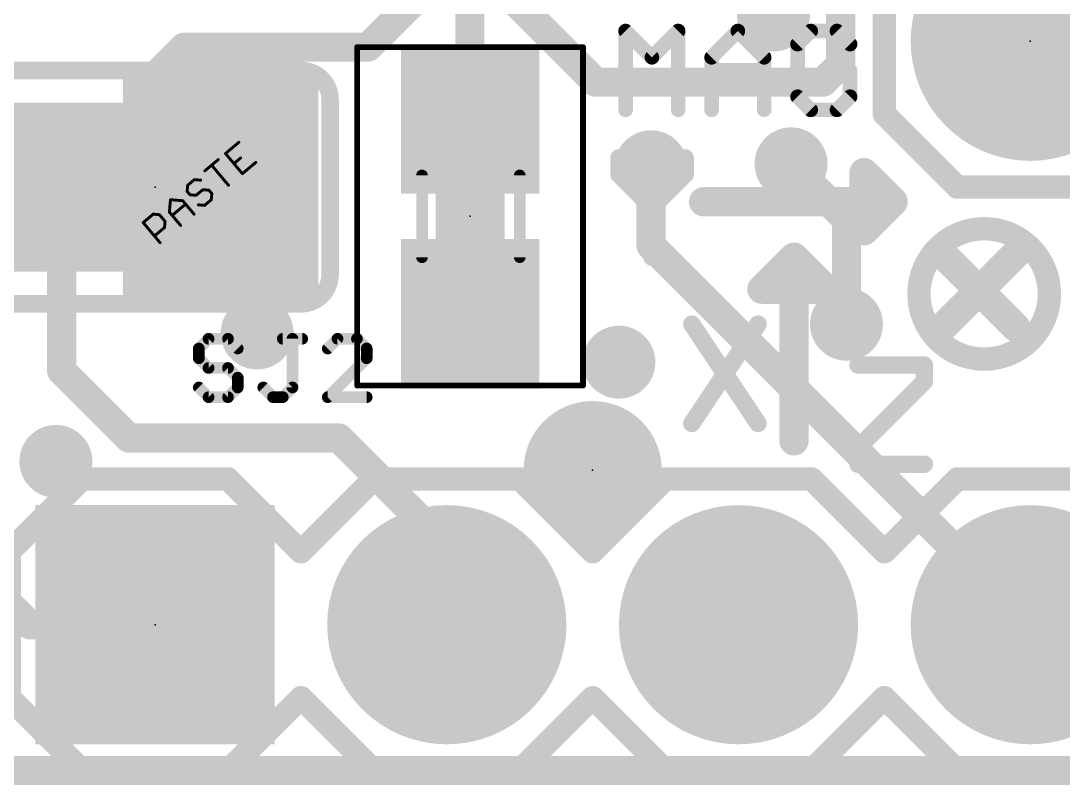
# Model space of a CAD drawing. Extents: x -42 to 65, y -14 to 27.
# Drawn here: x 0.84 to 9.91, y -0.13 to 6.53 of the extents above; entities that cross this region are included whole.
import ezdxf

# ---------------------------------------------------------------- set-up
doc = ezdxf.new("R2010")
doc.units = 0
for name, color, linetype in [('1', 12, 'CONTINUOUS'), ('17', 110, 'CONTINUOUS'), ('18', 110, 'CONTINUOUS'), ('20', 53, 'CONTINUOUS'), ('21', 253, 'CONTINUOUS'), ('23', 53, 'CONTINUOUS'), ('29', 253, 'CONTINUOUS'), ('31', 253, 'CONTINUOUS'), ('35', 253, 'CONTINUOUS'), ('39', 12, 'CONTINUOUS'), ('51', 253, 'CONTINUOUS')]:
    doc.layers.add(name, color=color, linetype=linetype)

# ---------------------------------------------------------------- blocks, each defined once
blk = doc.blocks.new('RECT')
blk.add_solid([(-0.5, -0.5), (0.5, -0.5), (-0.5, 0.5), (0.5, 0.5)])
blk = doc.blocks.new('PIE')
at = {"const_width": 0.5}
blk.add_lwpolyline([(0, -0.25, 1), (0, 0.25, 1), (0, -0.25)], format="xyb", dxfattribs=at)
blk = doc.blocks.new('ROUNDP')
at = {"const_width": 0.5}
blk.add_lwpolyline([(0, -0.25, 1), (0, 0.25, 1), (0, -0.25)], format="xyb", dxfattribs=at)
blk = doc.blocks.new('SQUAREP')
blk.add_solid([(-0.5, -0.5), (0.5, -0.5), (-0.5, 0.5), (0.5, 0.5)])
blk = doc.blocks.new('ROUNDV')
at = {"const_width": 0.5}
blk.add_lwpolyline([(0, -0.25, 1), (0, 0.25, 1), (0, -0.25)], format="xyb", dxfattribs=at)

msp = doc.modelspace()

# ---------------------------------------------------------------- linework, layer by layer
at = {"layer": '1', "const_width": 0.254}
for points in [[(4.7466, 7.34), (4.7466, 5.6792)], [(7.9756, 6.9596), (7.9756, 6.1468)], [(4.3466, 6.785), (3.8608, 6.2992)], [(5.1466, 6.6898), (5.842, 5.9944)], [(7.493, 6.6802), (7.3914, 6.5786)], [(2.2606, 6.2992), (2.0066, 6.0452)], [(3.8608, 6.2992), (2.2606, 6.2992)], [(7.8232, 5.9944), (7.9756, 6.1468)], [(2.0066, 6.0452), (2.0066, 5.08)], [(5.842, 5.9944), (7.8232, 5.9944)], [(4.7466, 5.6792), (4.7498, 5.676)], [(6.3246, 5.2578), (6.3246, 4.572)], [(8.0264, 4.8006), (7.5438, 5.2832)], [(1.1938, 5.08), (1.1938, 3.4798)], [(8.0264, 3.8862), (8.0264, 4.8006)], [(6.3246, 4.572), (9.6266, 1.27)], [(1.1938, 3.4798), (1.778, 2.8956)], [(1.778, 2.8956), (3.6068, 2.8956)], [(3.6068, 2.8956), (4.5466, 1.9558)], [(4.5466, 1.9558), (4.5466, 1.27)], [(0.9144, 1.27), (0.5588, 1.6256)], [(2.0066, 1.27), (0.9144, 1.27)], [(10.8966, 0), (0, 0)]]:
    msp.add_lwpolyline(points, dxfattribs=at)
at = {"layer": '1', "const_width": 0.127}
for points in [[(7.3465, 6.6235, 1), (7.4363, 6.5337)], [(2.2606, 6.3627, 1), (2.2606, 6.2357)], [(2.3055, 6.2543, 1), (2.2157, 6.3441)], [(3.8159, 6.3441, 1), (3.9057, 6.2543)], [(3.8608, 6.2357, 1), (3.8608, 6.3627)], [(8.0205, 6.1019, 1), (7.9307, 6.1917)], [(2.0701, 6.0452, 1), (1.9431, 6.0452)], [(7.9121, 6.1468, 1), (8.0391, 6.1468)], [(1.9617, 6.0901, 1), (2.0515, 6.0003)], [(5.842, 6.0579, 1), (5.842, 5.9309)], [(5.7971, 5.9495, 1), (5.8869, 6.0393)], [(7.7783, 6.0393, 1), (7.8681, 5.9495)], [(7.8232, 5.9309, 1), (7.8232, 6.0579)], [(4.7915, 5.7241, 1), (4.7017, 5.6343)], [(4.6831, 5.6792, 1), (4.8101, 5.6792)], [(4.7049, 5.6311, 1), (4.7947, 5.7209)], [(6.3881, 5.2578, 1), (6.2611, 5.2578)], [(7.5887, 5.3281, 1), (7.4989, 5.2383)], [(1.2573, 5.08, 1), (1.1303, 5.08)], [(1.9431, 5.08, 1), (2.0701, 5.08)], [(8.0899, 4.8006, 1), (7.9629, 4.8006)], [(7.9815, 4.7557, 1), (8.0713, 4.8455)], [(6.3695, 4.6169, 1), (6.2797, 4.5271)], [(6.2611, 4.572, 1), (6.3881, 4.572)], [(7.9629, 3.8862, 1), (8.0899, 3.8862)], [(1.2387, 3.5247, 1), (1.1489, 3.4349)], [(1.1303, 3.4798, 1), (1.2573, 3.4798)], [(1.778, 2.9591, 1), (1.778, 2.8321)], [(1.7331, 2.8507, 1), (1.8229, 2.9405)], [(3.6517, 2.9405, 1), (3.5619, 2.8507)], [(3.6068, 2.8321, 1), (3.6068, 2.9591)], [(4.6101, 1.9558, 1), (4.4831, 1.9558)], [(4.5017, 1.9109, 1), (4.5915, 2.0007)], [(0.9144, 1.3335, 1), (0.9144, 1.2065)], [(0.8695, 1.2251, 1), (0.9593, 1.3149)], [(2.0066, 1.2065, 1), (2.0066, 1.3335)], [(9.5817, 1.2251, 1), (9.6715, 1.3149)], [(4.4831, 1.27, 1), (4.6101, 1.27)]]:
    msp.add_lwpolyline(points, format="xyb", dxfattribs=at)
at = {"layer": '20', "const_width": 0.2032}
msp.add_lwpolyline([(0, 0), (10.922, 0)], dxfattribs=at)
at = {"layer": '21'}
for points, const_width in [([(8.3566, 5.715), (8.3566, 6.985)], 0.2032), ([(6.1037, 5.7531), (6.1037, 6.4395)], 0.127), ([(6.1037, 6.4395), (6.3325, 6.2107)], 0.127), ([(6.3325, 6.2107), (6.5613, 6.4395)], 0.127), ([(6.5613, 6.4395), (6.5613, 5.7531)], 0.127), ([(6.8521, 6.2107), (7.0809, 6.4395)], 0.127), ([(7.0809, 6.4395), (7.3097, 6.2107)], 0.127), ([(7.7149, 6.4395), (7.6005, 6.3251)], 0.127), ([(7.9437, 6.4395), (7.7149, 6.4395)], 0.127), ([(8.0581, 6.3251), (7.9437, 6.4395)], 0.127), ([(7.6005, 6.3251), (7.6005, 5.8675)], 0.127), ([(6.8521, 5.7531), (6.8521, 6.2107)], 0.127), ([(7.3097, 6.2107), (7.3097, 5.7531)], 0.127), ([(0.7366, 6.096), (3.2766, 6.096)], 0.1524), ([(6.8521, 6.0963), (7.3097, 6.0963)], 0.127), ([(8.0581, 6.0963), (7.8293, 6.0963)], 0.127), ([(8.0581, 5.8675), (8.0581, 6.0963)], 0.127), ([(3.5306, 5.842), (3.5306, 4.318)], 0.1524), ([(7.6005, 5.8675), (7.7149, 5.7531)], 0.127), ([(7.9437, 5.7531), (8.0581, 5.8675)], 0.127), ([(7.7149, 5.7531), (7.9437, 5.7531)], 0.127), ([(8.3566, 5.715), (8.9916, 5.08)], 0.2032), ([(6.0452, 5.3347), (6.0452, 5.1907)], 0.1524), ([(6.6214, 5.1907), (6.6214, 5.3347)], 0.1524), ([(6.0452, 5.1907), (6.3333, 4.9026)], 0.1524), ([(6.3333, 4.9026), (6.6214, 5.1907)], 0.1524), ([(8.4328, 4.953), (8.1788, 5.207)], 0.254), ([(8.1788, 4.699), (8.1788, 5.207)], 0.254), ([(8.9916, 5.08), (10.2616, 5.08)], 0.2032), ([(4.7777, 4.826), (4.7219, 4.826)], 0.381), ([(8.4328, 4.953), (6.7818, 4.953)], 0.254), ([(8.4328, 4.953), (8.1788, 4.699)], 0.254), ([(6.3333, 4.9026), (6.3333, 4.4704)], 0.1524), ([(7.5692, 4.4704), (7.2898, 4.191)], 0.254), ([(7.5692, 4.4704), (7.5692, 2.8702)], 0.254), ([(7.5692, 4.4704), (7.8486, 4.191)], 0.254), ([(8.8646, 4.4958), (9.4996, 3.8608)], 0.254), ([(8.8646, 3.8608), (9.4996, 4.4958)], 0.254), ([(7.2898, 4.191), (7.8486, 4.191)], 0.254), ([(3.2766, 4.064), (0.7366, 4.064)], 0.1524), ([(6.6802, 3.8869), (7.2564, 3.0226)], 0.1524), ([(7.2564, 3.8869), (6.6802, 3.0226)], 0.1524), ([(2.4723, 3.7596), (2.3876, 3.6749)], 0.1016), ([(2.3876, 3.6749), (2.3876, 3.5902)], 0.1016), ([(2.6418, 3.7596), (2.4723, 3.7596)], 0.1016), ([(2.7266, 3.6749), (2.6418, 3.7596)], 0.1016), ([(3.1184, 3.7596), (3.2879, 3.7596)], 0.1016), ([(3.2031, 3.3359), (3.2031, 3.7596)], 0.1016), ([(3.595, 3.7596), (3.5102, 3.6749)], 0.1016), ([(3.7644, 3.7596), (3.595, 3.7596)], 0.1016), ([(3.8492, 3.6749), (3.7644, 3.7596)], 0.1016), ([(3.8492, 3.5902), (3.8492, 3.6749)], 0.1016), ([(2.3876, 3.5902), (2.4723, 3.5054)], 0.1016), ([(3.5102, 3.2512), (3.8492, 3.5902)], 0.1016), ([(2.4723, 3.5054), (2.6418, 3.5054)], 0.1016), ([(2.6418, 3.5054), (2.7266, 3.4207)], 0.1016), ([(8.128, 3.5313), (8.7042, 3.5313)], 0.1524), ([(8.7042, 3.5313), (8.7042, 3.3873)], 0.1524), ([(2.7266, 3.4207), (2.7266, 3.3359)], 0.1016), ([(8.7042, 3.3873), (8.128, 2.8111)], 0.1524), ([(2.4723, 3.2512), (2.3876, 3.3359)], 0.1016), ([(2.7266, 3.3359), (2.6418, 3.2512)], 0.1016), ([(2.9489, 3.3359), (3.0336, 3.2512)], 0.1016), ([(3.1184, 3.2512), (3.2031, 3.3359)], 0.1016), ([(2.6418, 3.2512), (2.4723, 3.2512)], 0.1016), ([(3.0336, 3.2512), (3.1184, 3.2512)], 0.1016), ([(3.8492, 3.2512), (3.5102, 3.2512)], 0.1016), ([(8.128, 2.8111), (8.128, 2.667)], 0.1524), ([(8.128, 2.667), (8.7042, 2.667)], 0.1524), ([(1.3716, 2.54), (0.7366, 1.905)], 0.2032), ([(1.3716, 2.54), (2.6416, 2.54)], 0.2032), ([(2.6416, 2.54), (3.2766, 1.905)], 0.2032), ([(3.2766, 1.905), (3.9116, 2.54)], 0.2032), ([(3.9116, 2.54), (5.1816, 2.54)], 0.2032), ([(5.1816, 2.54), (5.8166, 1.905)], 0.2032), ([(5.8166, 1.905), (6.4516, 2.54)], 0.2032), ([(6.4516, 2.54), (7.7216, 2.54)], 0.2032), ([(7.7216, 2.54), (8.3566, 1.905)], 0.2032), ([(8.9916, 2.54), (8.3566, 1.905)], 0.2032), ([(8.9916, 2.54), (10.2616, 2.54)], 0.2032), ([(0.7366, 1.905), (0.7366, 0.635)], 0.2032), ([(0.7366, 0.635), (1.3716, 0)], 0.2032), ([(3.2766, 0.635), (2.6416, 0)], 0.2032), ([(3.9116, 0), (3.2766, 0.635)], 0.2032), ([(5.8166, 0.635), (5.1816, 0)], 0.2032), ([(6.4516, 0), (5.8166, 0.635)], 0.2032), ([(8.3566, 0.635), (7.7216, 0)], 0.2032), ([(8.3566, 0.635), (8.9916, 0)], 0.2032), ([(2.6416, 0), (1.3716, 0)], 0.2032), ([(5.1816, 0), (3.9116, 0)], 0.2032), ([(7.7216, 0), (6.4516, 0)], 0.2032), ([(10.2616, 0), (8.9916, 0)], 0.2032)]:
    msp.add_lwpolyline(points, dxfattribs=dict(at, const_width=const_width))
for points, const_width in [([(6.1354, 6.4395, 1), (6.0719, 6.4395)], 0.0635), ([(6.1261, 6.4619, 1), (6.0812, 6.417)], 0.0635), ([(6.593, 6.4395, 1), (6.5295, 6.4395)], 0.0635), ([(6.5837, 6.417, 1), (6.5388, 6.4619)], 0.0635), ([(7.1033, 6.4619, 1), (7.0584, 6.417)], 0.0635), ([(7.1033, 6.417, 1), (7.0584, 6.4619)], 0.0635), ([(7.7149, 6.4712, 1), (7.7149, 6.4077)], 0.0635), ([(7.7374, 6.417, 1), (7.6925, 6.4619)], 0.0635), ([(7.9662, 6.4619, 1), (7.9212, 6.417)], 0.0635), ([(7.9437, 6.4077, 1), (7.9437, 6.4712)], 0.0635), ([(7.6323, 6.3251, 1), (7.5688, 6.3251)], 0.0635), ([(7.5781, 6.3475, 1), (7.623, 6.3026)], 0.0635), ([(8.0356, 6.3026, 1), (8.0806, 6.3475)], 0.0635), ([(6.31, 6.2331, 1), (6.3549, 6.1882)], 0.0635), ([(6.31, 6.1882, 1), (6.3549, 6.2331)], 0.0635), ([(6.8838, 6.2107, 1), (6.8203, 6.2107)], 0.0635), ([(6.8296, 6.2331, 1), (6.8745, 6.1882)], 0.0635), ([(7.3414, 6.2107, 1), (7.2779, 6.2107)], 0.0635), ([(7.2872, 6.1882, 1), (7.3321, 6.2331)], 0.0635), ([(3.5306, 5.842, 0.4142), (3.2766, 6.096)], 0.1524), ([(3.2766, 6.1341, 1), (3.2766, 6.0579)], 0.0762), ([(3.2766, 6.0579, 1), (3.2766, 6.1341)], 0.0762), ([(6.8521, 6.128, 1), (6.8521, 6.0645)], 0.0635), ([(7.3097, 6.0645, 1), (7.3097, 6.128)], 0.0635), ([(7.8293, 6.128, 1), (7.8293, 6.0645)], 0.0635), ([(8.0899, 6.0963, 1), (8.0263, 6.0963)], 0.0635), ([(8.0581, 6.0645, 1), (8.0581, 6.128)], 0.0635), ([(3.5687, 5.842, 1), (3.4925, 5.842)], 0.0762), ([(7.623, 5.8899, 1), (7.5781, 5.845)], 0.0635), ([(7.5688, 5.8675, 1), (7.6323, 5.8675)], 0.0635), ([(8.0263, 5.8675, 1), (8.0899, 5.8675)], 0.0635), ([(8.0806, 5.845, 1), (8.0356, 5.8899)], 0.0635), ([(3.4925, 5.842, 1), (3.5687, 5.842)], 0.0762), ([(7.7149, 5.7848, 1), (7.7149, 5.7214)], 0.0635), ([(7.9437, 5.7214, 1), (7.9437, 5.7848)], 0.0635), ([(8.3925, 5.7509, 1), (8.3207, 5.6791)], 0.1016), ([(6.0719, 5.7531, 1), (6.1354, 5.7531)], 0.0635), ([(6.5295, 5.7531, 1), (6.593, 5.7531)], 0.0635), ([(6.8203, 5.7531, 1), (6.8838, 5.7531)], 0.0635), ([(7.2779, 5.7531, 1), (7.3414, 5.7531)], 0.0635), ([(7.6925, 5.7306, 1), (7.7374, 5.7756)], 0.0635), ([(7.9212, 5.7756, 1), (7.9662, 5.7306)], 0.0635), ([(8.3058, 5.715, 1), (8.4074, 5.715)], 0.1016), ([(6.0833, 5.3347, 1), (6.0071, 5.3347)], 0.0762), ([(6.6595, 5.3347, 1), (6.5833, 5.3347)], 0.0762), ([(6.0721, 5.2176, 1), (6.0183, 5.1637)], 0.0762), ([(6.6484, 5.1637, 1), (6.5945, 5.2176)], 0.0762), ([(8.2237, 5.2519, 1), (8.1339, 5.1621)], 0.127), ([(8.2423, 5.207, 1), (8.1153, 5.207)], 0.127), ([(6.0071, 5.1907, 1), (6.0833, 5.1907)], 0.0762), ([(6.5833, 5.1907, 1), (6.6595, 5.1907)], 0.0762), ([(8.9916, 5.1308, 1), (8.9916, 5.0292)], 0.1016), ([(8.9557, 5.0441, 1), (9.0275, 5.1159)], 0.1016), ([(4.7219, 4.9213, 1), (4.7219, 4.7308)], 0.1905), ([(4.7777, 4.7308, 1), (4.7777, 4.9213)], 0.1905), ([(6.7818, 5.0165, 1), (6.7818, 4.8895)], 0.127), ([(8.4777, 4.9081, 1), (8.3879, 4.9979)], 0.127), ([(8.3879, 4.9081, 1), (8.4777, 4.9979)], 0.127), ([(8.4328, 4.8895, 1), (8.4328, 5.0165)], 0.127), ([(6.3714, 4.9026, 1), (6.2952, 4.9026)], 0.0762), ([(6.3064, 4.9295, 1), (6.3603, 4.8756)], 0.0762), ([(6.3064, 4.8756, 1), (6.3603, 4.9295)], 0.0762), ([(9.2253, 3.5825, 1), (9.2253, 4.7183, 1), (9.2253, 3.5825)], 0.2032), ([(8.1339, 4.7439, 1), (8.2237, 4.6541)], 0.127), ([(8.1153, 4.699, 1), (8.2423, 4.699)], 0.127), ([(7.6327, 4.4704, 1), (7.5057, 4.4704)], 0.127), ([(7.6141, 4.5153, 1), (7.5243, 4.4255)], 0.127), ([(7.6141, 4.4255, 1), (7.5243, 4.5153)], 0.127), ([(8.9095, 4.5407, 1), (8.8197, 4.4509)], 0.127), ([(9.5445, 4.4509, 1), (9.4547, 4.5407)], 0.127), ([(6.2952, 4.4704, 1), (6.3714, 4.4704)], 0.0762), ([(3.2766, 4.064, 0.4142), (3.5306, 4.318)], 0.1524), ([(3.5687, 4.318, 1), (3.4925, 4.318)], 0.0762), ([(3.4925, 4.318, 1), (3.5687, 4.318)], 0.0762), ([(7.2898, 4.2545, 1), (7.2898, 4.1275)], 0.127), ([(7.2449, 4.2359, 1), (7.3347, 4.1461)], 0.127), ([(7.8037, 4.1461, 1), (7.8935, 4.2359)], 0.127), ([(7.8486, 4.1275, 1), (7.8486, 4.2545)], 0.127), ([(3.2766, 4.1021, 1), (3.2766, 4.0259)], 0.0762), ([(3.2766, 4.0259, 1), (3.2766, 4.1021)], 0.0762), ([(6.7119, 3.9081, 1), (6.6485, 3.8658)], 0.0762), ([(7.2881, 3.8658, 1), (7.2247, 3.9081)], 0.0762), ([(8.8197, 3.9057, 1), (8.9095, 3.8159)], 0.127), ([(9.4547, 3.8159, 1), (9.5445, 3.9057)], 0.127), ([(2.413, 3.6749, 1), (2.3622, 3.6749)], 0.0508), ([(2.4723, 3.785, 1), (2.4723, 3.7342)], 0.0508), ([(2.4903, 3.7417, 1), (2.4544, 3.7776)], 0.0508), ([(2.6598, 3.7776, 1), (2.6239, 3.7417)], 0.0508), ([(2.6418, 3.7342, 1), (2.6418, 3.785)], 0.0508), ([(3.1184, 3.785, 1), (3.1184, 3.7342)], 0.0508), ([(3.2285, 3.7596, 1), (3.1777, 3.7596)], 0.0508), ([(3.2879, 3.7342, 1), (3.2879, 3.785)], 0.0508), ([(3.595, 3.785, 1), (3.595, 3.7342)], 0.0508), ([(3.6129, 3.7417, 1), (3.577, 3.7776)], 0.0508), ([(3.7824, 3.7776, 1), (3.7465, 3.7417)], 0.0508), ([(3.7644, 3.7342, 1), (3.7644, 3.785)], 0.0508), ([(3.8746, 3.6749, 1), (3.8238, 3.6749)], 0.0508), ([(2.3696, 3.6929, 1), (2.4056, 3.6569)], 0.0508), ([(2.4056, 3.6081, 1), (2.3696, 3.5722)], 0.0508), ([(2.7086, 3.6569, 1), (2.7445, 3.6929)], 0.0508), ([(3.4923, 3.6929, 1), (3.5282, 3.6569)], 0.0508), ([(3.8312, 3.6569, 1), (3.8671, 3.6929)], 0.0508), ([(3.8671, 3.5722, 1), (3.8312, 3.6081)], 0.0508), ([(2.3622, 3.5902, 1), (2.413, 3.5902)], 0.0508), ([(2.4723, 3.5308, 1), (2.4723, 3.48)], 0.0508), ([(2.4544, 3.4875, 1), (2.4903, 3.5234)], 0.0508), ([(2.6598, 3.5234, 1), (2.6239, 3.4875)], 0.0508), ([(2.6418, 3.48, 1), (2.6418, 3.5308)], 0.0508), ([(3.8238, 3.5902, 1), (3.8746, 3.5902)], 0.0508), ([(8.128, 3.5694, 1), (8.128, 3.4932)], 0.0762), ([(8.7423, 3.5313, 1), (8.6661, 3.5313)], 0.0762), ([(8.7042, 3.4932, 1), (8.7042, 3.5694)], 0.0762), ([(2.752, 3.4207, 1), (2.7012, 3.4207)], 0.0508), ([(2.7086, 3.4027, 1), (2.7445, 3.4386)], 0.0508), ([(8.7312, 3.3603, 1), (8.6773, 3.4142)], 0.0762), ([(2.4056, 3.3539, 1), (2.3696, 3.318)], 0.0508), ([(2.7012, 3.3359, 1), (2.752, 3.3359)], 0.0508), ([(2.7445, 3.318, 1), (2.7086, 3.3539)], 0.0508), ([(2.9669, 3.3539, 1), (2.9309, 3.318)], 0.0508), ([(3.1777, 3.3359, 1), (3.2285, 3.3359)], 0.0508), ([(3.2211, 3.318, 1), (3.1852, 3.3539)], 0.0508), ([(8.6661, 3.3873, 1), (8.7423, 3.3873)], 0.0762), ([(2.4723, 3.2766, 1), (2.4723, 3.2258)], 0.0508), ([(2.4544, 3.2332, 1), (2.4903, 3.2692)], 0.0508), ([(2.6239, 3.2692, 1), (2.6598, 3.2332)], 0.0508), ([(2.6418, 3.2258, 1), (2.6418, 3.2766)], 0.0508), ([(3.0336, 3.2766, 1), (3.0336, 3.2258)], 0.0508), ([(3.0157, 3.2332, 1), (3.0516, 3.2692)], 0.0508), ([(3.1004, 3.2692, 1), (3.1363, 3.2332)], 0.0508), ([(3.1184, 3.2258, 1), (3.1184, 3.2766)], 0.0508), ([(3.5102, 3.2766, 1), (3.5102, 3.2258)], 0.0508), ([(3.4923, 3.2692, 1), (3.5282, 3.2332)], 0.0508), ([(3.8492, 3.2258, 1), (3.8492, 3.2766)], 0.0508), ([(6.6485, 3.0437, 1), (6.7119, 3.0015)], 0.0762), ([(7.2247, 3.0015, 1), (7.2881, 3.0437)], 0.0762), ([(7.5057, 2.8702, 1), (7.6327, 2.8702)], 0.127), ([(8.1661, 2.8111, 1), (8.0899, 2.8111)], 0.0762), ([(8.1011, 2.838, 1), (8.1549, 2.7841)], 0.0762), ([(8.128, 2.7051, 1), (8.128, 2.6289)], 0.0762), ([(8.7042, 2.6289, 1), (8.7042, 2.7051)], 0.0762), ([(1.3716, 2.5908, 1), (1.3716, 2.4892)], 0.1016), ([(1.4075, 2.5041, 1), (1.3357, 2.5759)], 0.1016), ([(2.6775, 2.5759, 1), (2.6057, 2.5041)], 0.1016), ([(2.6416, 2.4892, 1), (2.6416, 2.5908)], 0.1016), ([(3.9116, 2.5908, 1), (3.9116, 2.4892)], 0.1016), ([(3.9475, 2.5041, 1), (3.8757, 2.5759)], 0.1016), ([(5.2175, 2.5759, 1), (5.1457, 2.5041)], 0.1016), ([(5.1816, 2.4892, 1), (5.1816, 2.5908)], 0.1016), ([(6.4516, 2.5908, 1), (6.4516, 2.4892)], 0.1016), ([(6.4875, 2.5041, 1), (6.4157, 2.5759)], 0.1016), ([(7.7575, 2.5759, 1), (7.6857, 2.5041)], 0.1016), ([(7.7216, 2.4892, 1), (7.7216, 2.5908)], 0.1016), ([(8.0899, 2.667, 1), (8.1661, 2.667)], 0.0762), ([(8.9916, 2.5908, 1), (8.9916, 2.4892)], 0.1016), ([(9.0275, 2.5041, 1), (8.9557, 2.5759)], 0.1016), ([(3.2407, 1.9409, 1), (3.3125, 1.8691)], 0.1016), ([(3.2407, 1.8691, 1), (3.3125, 1.9409)], 0.1016), ([(5.7807, 1.9409, 1), (5.8525, 1.8691)], 0.1016), ([(5.7807, 1.8691, 1), (5.8525, 1.9409)], 0.1016), ([(8.3207, 1.9409, 1), (8.3925, 1.8691)], 0.1016), ([(8.3207, 1.8691, 1), (8.3925, 1.9409)], 0.1016), ([(3.3125, 0.6709, 1), (3.2407, 0.5991)], 0.1016), ([(3.3125, 0.5991, 1), (3.2407, 0.6709)], 0.1016), ([(5.8525, 0.6709, 1), (5.7807, 0.5991)], 0.1016), ([(5.8525, 0.5991, 1), (5.7807, 0.6709)], 0.1016), ([(8.3925, 0.6709, 1), (8.3207, 0.5991)], 0.1016), ([(8.3925, 0.5991, 1), (8.3207, 0.6709)], 0.1016), ([(1.3716, 0.0508, 1), (1.3716, -0.0508)], 0.1016), ([(2.6416, -0.0508, 1), (2.6416, 0.0508)], 0.1016), ([(3.9116, 0.0508, 1), (3.9116, -0.0508)], 0.1016), ([(5.1816, -0.0508, 1), (5.1816, 0.0508)], 0.1016), ([(6.4516, 0.0508, 1), (6.4516, -0.0508)], 0.1016), ([(7.7216, -0.0508, 1), (7.7216, 0.0508)], 0.1016), ([(8.9916, 0.0508, 1), (8.9916, -0.0508)], 0.1016), ([(1.3357, -0.0359, 1), (1.4075, 0.0359)], 0.1016), ([(2.6057, 0.0359, 1), (2.6775, -0.0359)], 0.1016), ([(3.8757, -0.0359, 1), (3.9475, 0.0359)], 0.1016), ([(5.1457, 0.0359, 1), (5.2175, -0.0359)], 0.1016), ([(6.4157, -0.0359, 1), (6.4875, 0.0359)], 0.1016), ([(7.6857, 0.0359, 1), (7.7575, -0.0359)], 0.1016), ([(8.9557, -0.0359, 1), (9.0275, 0.0359)], 0.1016)]:
    msp.add_lwpolyline(points, format="xyb", dxfattribs=dict(at, const_width=const_width))
at = {"layer": '23'}
for p in [(9.6266, 6.35), (2.0066, 5.08), (4.7498, 4.826), (5.8166, 2.6162), (2.0066, 1.27)]:
    msp.add_point(p, dxfattribs=at)
at = {"layer": '39', "const_width": 0.0508}
for points in [[(3.7668, 3.353), (3.7668, 6.299)], [(3.7668, 6.299), (5.7328, 6.299)], [(5.7328, 6.299), (5.7328, 3.353)], [(5.7328, 3.353), (3.7668, 3.353)]]:
    msp.add_lwpolyline(points, dxfattribs=at)
at = {"layer": '39', "const_width": 0.0254}
for points in [[(3.7795, 6.299, 1), (3.7541, 6.299)], [(3.7668, 6.3117, 1), (3.7668, 6.2863)], [(5.7455, 6.299, 1), (5.7201, 6.299)], [(5.7328, 6.2863, 1), (5.7328, 6.3117)], [(3.7668, 3.3657, 1), (3.7668, 3.3403)], [(3.7541, 3.353, 1), (3.7795, 3.353)], [(5.7201, 3.353, 1), (5.7455, 3.353)], [(5.7328, 3.3403, 1), (5.7328, 3.3657)]]:
    msp.add_lwpolyline(points, format="xyb", dxfattribs=at)
at = {"layer": '51'}
for points, const_width in [([(3.0353, 5.588), (1.8288, 5.588)], 0.127), ([(1.8288, 5.588), (1.8288, 4.572)], 0.127), ([(3.0353, 4.572), (3.0353, 5.588)], 0.127), ([(2.7367, 5.4708), (2.6199, 5.3727)], 0.0254), ([(2.6199, 5.3727), (2.767, 5.1975)], 0.0254), ([(2.4407, 5.2224), (2.5576, 5.3204)], 0.0254), ([(2.6462, 5.0962), (2.4992, 5.2714)], 0.0254), ([(2.6934, 5.2851), (2.7518, 5.3341)], 0.0254), ([(2.767, 5.1975), (2.8838, 5.2955)], 0.0254), ([(4.3308, 5.182), (4.3308, 4.47)], 0.1016), ([(5.1818, 5.182), (5.1818, 4.47)], 0.1016), ([(2.2908, 5.0966), (2.2861, 5.0429)], 0.0254), ([(2.3492, 5.1456), (2.2908, 5.0966)], 0.0254), ([(2.4029, 5.1409), (2.3492, 5.1456)], 0.0254), ([(2.2861, 5.0429), (2.3106, 5.0136)], 0.0254), ([(2.3106, 5.0136), (2.3643, 5.0089)], 0.0254), ([(2.3643, 5.0089), (2.4227, 5.058)], 0.0254), ([(2.4227, 5.058), (2.4765, 5.0533)], 0.0254), ([(2.4765, 5.0533), (2.501, 5.0241)], 0.0254), ([(2.501, 5.0241), (2.4963, 4.9703)], 0.0254), ([(2.1314, 4.8633), (2.1408, 4.9708)], 0.0254), ([(2.1408, 4.9708), (2.2483, 4.9614)], 0.0254), ([(2.1559, 4.8341), (2.2728, 4.9321)], 0.0254), ([(2.2483, 4.9614), (2.3463, 4.8445)], 0.0254), ([(2.4378, 4.9213), (2.3841, 4.926)], 0.0254), ([(2.4963, 4.9703), (2.4378, 4.9213)], 0.0254), ([(1.9033, 4.7714), (1.9909, 4.8449)], 0.0254), ([(1.9909, 4.8449), (2.0446, 4.8402)], 0.0254), ([(2.0446, 4.8402), (2.0936, 4.7818)], 0.0254), ([(2.2295, 4.7465), (2.1314, 4.8633)], 0.0254), ([(2.0503, 4.5961), (1.9033, 4.7714)], 0.0254), ([(2.0889, 4.7281), (2.0013, 4.6546)], 0.0254), ([(2.0936, 4.7818), (2.0889, 4.7281)], 0.0254), ([(1.8288, 4.572), (3.0353, 4.572)], 0.127)]:
    msp.add_lwpolyline(points, dxfattribs=dict(at, const_width=const_width))
for points, const_width in [([(1.8605, 5.588, 1), (1.7971, 5.588)], 0.0635), ([(1.8288, 5.6197, 1), (1.8288, 5.5563)], 0.0635), ([(3.0671, 5.588, 1), (3.0036, 5.588)], 0.0635), ([(3.0353, 5.5563, 1), (3.0353, 5.6197)], 0.0635), ([(2.7408, 5.4659, 1), (2.7326, 5.4756)], 0.0127), ([(2.6248, 5.3768, 1), (2.615, 5.3686)], 0.0127), ([(2.6158, 5.3776, 1), (2.624, 5.3679)], 0.0127), ([(2.504, 5.2755, 1), (2.4943, 5.2673)], 0.0127), ([(2.5617, 5.3156, 1), (2.5535, 5.3253)], 0.0127), ([(2.6893, 5.29, 1), (2.6975, 5.2802)], 0.0127), ([(2.7559, 5.3293, 1), (2.7478, 5.339)], 0.0127), ([(2.8879, 5.2906, 1), (2.8797, 5.3004)], 0.0127), ([(2.4366, 5.2273, 1), (2.4448, 5.2175)], 0.0127), ([(2.7629, 5.2023, 1), (2.771, 5.1926)], 0.0127), ([(2.7621, 5.1934, 1), (2.7718, 5.2015)], 0.0127), ([(4.3562, 5.182, 1), (4.3054, 5.182)], 0.0508), ([(5.2072, 5.182, 1), (5.1564, 5.182)], 0.0508), ([(2.2867, 5.1014, 1), (2.2949, 5.0917)], 0.0127), ([(2.2971, 5.096, 1), (2.2845, 5.0971)], 0.0127), ([(2.3498, 5.1519, 1), (2.3486, 5.1393)], 0.0127), ([(2.3533, 5.1407, 1), (2.3451, 5.1505)], 0.0127), ([(2.4024, 5.1346, 1), (2.4035, 5.1472)], 0.0127), ([(2.6414, 5.0921, 1), (2.6511, 5.1002)], 0.0127), ([(2.2909, 5.0469, 1), (2.2812, 5.0388)], 0.0127), ([(2.2798, 5.0434, 1), (2.2924, 5.0423)], 0.0127), ([(2.3111, 5.02, 1), (2.31, 5.0073)], 0.0127), ([(2.3057, 5.0096, 1), (2.3155, 5.0177)], 0.0127), ([(2.3602, 5.0138, 1), (2.3684, 5.0041)], 0.0127), ([(2.3638, 5.0026, 1), (2.3649, 5.0153)], 0.0127), ([(2.4233, 5.0643, 1), (2.4222, 5.0516)], 0.0127), ([(2.4268, 5.0531, 1), (2.4187, 5.0628)], 0.0127), ([(2.4813, 5.0573, 1), (2.4716, 5.0492)], 0.0127), ([(2.4759, 5.0469, 1), (2.477, 5.0596)], 0.0127), ([(2.5073, 5.0235, 1), (2.4946, 5.0246)], 0.0127), ([(2.4961, 5.02, 1), (2.5058, 5.0281)], 0.0127), ([(2.1414, 4.9771, 1), (2.1403, 4.9644)], 0.0127), ([(2.1472, 4.9702, 1), (2.1345, 4.9713)], 0.0127), ([(2.2531, 4.9654, 1), (2.2434, 4.9573)], 0.0127), ([(2.2477, 4.955, 1), (2.2488, 4.9677)], 0.0127), ([(2.2769, 4.9273, 1), (2.2687, 4.937)], 0.0127), ([(2.3847, 4.9323, 1), (2.3836, 4.9197)], 0.0127), ([(2.4338, 4.9262, 1), (2.4419, 4.9164)], 0.0127), ([(2.4373, 4.915, 1), (2.4384, 4.9276)], 0.0127), ([(2.4899, 4.9709, 1), (2.5026, 4.9698)], 0.0127), ([(2.5004, 4.9655, 1), (2.4922, 4.9752)], 0.0127), ([(1.9914, 4.8513, 1), (1.9903, 4.8386)], 0.0127), ([(1.995, 4.8401, 1), (1.9868, 4.8498)], 0.0127), ([(2.0495, 4.8443, 1), (2.0397, 4.8362)], 0.0127), ([(2.0441, 4.8339, 1), (2.0452, 4.8466)], 0.0127), ([(2.1363, 4.8674, 1), (2.1266, 4.8592)], 0.0127), ([(2.1251, 4.8639, 1), (2.1378, 4.8628)], 0.0127), ([(2.1519, 4.839, 1), (2.16, 4.8292)], 0.0127), ([(2.3415, 4.8404, 1), (2.3512, 4.8486)], 0.0127), ([(1.9081, 4.7755, 1), (1.8984, 4.7673)], 0.0127), ([(1.8992, 4.7763, 1), (1.9073, 4.7665)], 0.0127), ([(2.0826, 4.7286, 1), (2.0953, 4.7275)], 0.0127), ([(2.093, 4.7232, 1), (2.0848, 4.733)], 0.0127), ([(2.1, 4.7813, 1), (2.0873, 4.7824)], 0.0127), ([(2.0888, 4.7777, 1), (2.0985, 4.7859)], 0.0127), ([(2.2246, 4.7424, 1), (2.2343, 4.7506)], 0.0127), ([(1.8288, 4.6037, 1), (1.8288, 4.5403)], 0.0635), ([(1.9972, 4.6594, 1), (2.0054, 4.6497)], 0.0127), ([(3.0353, 4.5403, 1), (3.0353, 4.6037)], 0.0635), ([(1.7971, 4.572, 1), (1.8605, 4.572)], 0.0635), ([(2.0455, 4.5921, 1), (2.0552, 4.6002)], 0.0127), ([(3.0036, 4.572, 1), (3.0671, 4.572)], 0.0635), ([(4.3054, 4.47, 1), (4.3562, 4.47)], 0.0508), ([(5.1564, 4.47, 1), (5.2072, 4.47)], 0.0508)]:
    msp.add_lwpolyline(points, format="xyb", dxfattribs=dict(at, const_width=const_width))

# ---------------------------------------------------------------- block references
at = {"layer": '1', "xscale": 1.1, "rotation": 270}
for p in [(4.7498, 5.676), (4.7498, 3.976)]:
    msp.add_blockref('RECT', p, dxfattribs=at)
at = {"layer": '1', "xscale": 0.635, "yscale": 1.27, "rotation": 180}
for p in [(1.1938, 5.08), (2.0066, 5.08), (2.8194, 5.08)]:
    msp.add_blockref('RECT', p, dxfattribs=at)
at = {"layer": '1'}
msp.add_blockref('PIE', (5.8166, 2.6162), dxfattribs=at)
at = {"layer": '17', "xscale": 1.8796, "yscale": 1.8796}
for name, p, rotation in [('ROUNDP', (9.6266, 6.35), 180), ('SQUAREP', (2.0066, 1.27), 90), ('ROUNDP', (4.5466, 1.27), 90), ('ROUNDP', (7.0866, 1.27), 90), ('ROUNDP', (9.6266, 1.27), 90)]:
    msp.add_blockref(name, p, dxfattribs=dict(at, rotation=rotation))
at = {"layer": '18', "xscale": 0.635, "yscale": 0.635}
for p in [(7.3914, 6.5786), (7.3914, 6.5786), (6.3246, 5.2578), (6.3246, 5.2578), (7.5438, 5.2832), (7.5438, 5.2832), (8.0264, 3.8862), (8.0264, 3.8862), (2.8956, 3.81), (2.8956, 3.81), (6.0452, 3.556), (6.0452, 3.556), (1.143, 2.6924), (1.143, 2.6924)]:
    msp.add_blockref('ROUNDV', p, dxfattribs=at)
at = {"layer": '29'}
for name, p, xscale, yscale, rotation in [('ROUNDP', (9.6266, 6.35), 2.0828, 2.0828, 180), ('RECT', (4.7498, 5.676), 1.3032, 1.2032, 270), ('RECT', (1.1938, 5.08), 0.8382, 1.4732, 180), ('RECT', (2.0066, 5.08), 0.8382, 1.4732, 180), ('RECT', (2.8194, 5.08), 0.8382, 1.4732, 180), ('RECT', (4.7498, 3.976), 1.3032, 1.2032, 270), ('SQUAREP', (2.0066, 1.27), 2.0828, 2.0828, 90), ('ROUNDP', (4.5466, 1.27), 2.0828, 2.0828, 90), ('ROUNDP', (7.0866, 1.27), 2.0828, 2.0828, 90), ('ROUNDP', (9.6266, 1.27), 2.0828, 2.0828, 90)]:
    msp.add_blockref(name, p, dxfattribs=dict(at, xscale=xscale, yscale=yscale, rotation=rotation))
at = {"layer": '29', "xscale": 1.2032, "yscale": 1.2032}
msp.add_blockref('PIE', (5.8166, 2.6162), dxfattribs=at)
at = {"layer": '31', "xscale": 1.1, "rotation": 270}
for p in [(4.7498, 5.676), (4.7498, 3.976)]:
    msp.add_blockref('RECT', p, dxfattribs=at)
at = {"layer": '31', "xscale": 1.7018, "yscale": 2.0066, "rotation": 180}
msp.add_blockref('RECT', (2.5781, 5.0927), dxfattribs=at)
at = {"layer": '35', "xscale": 0.3998, "yscale": 0.6, "rotation": 270}
msp.add_blockref('RECT', (4.7498, 4.826), dxfattribs=at)
at = {"layer": '51'}
for p, xscale, yscale, rotation in [((9.6266, 6.35), 0.508, 0.508, 90), ((4.7549, 5.4142), 0.5001, 0.95, 270), ((4.7549, 4.2458), 0.5001, 0.95, 270)]:
    msp.add_blockref('RECT', p, dxfattribs=dict(at, xscale=xscale, yscale=yscale, rotation=rotation))
at = {"layer": '51', "xscale": 0.508, "yscale": 0.508}
for p in [(2.0066, 1.27), (4.5466, 1.27), (7.0866, 1.27), (9.6266, 1.27)]:
    msp.add_blockref('RECT', p, dxfattribs=at)

doc.saveas('drawing.dxf')
